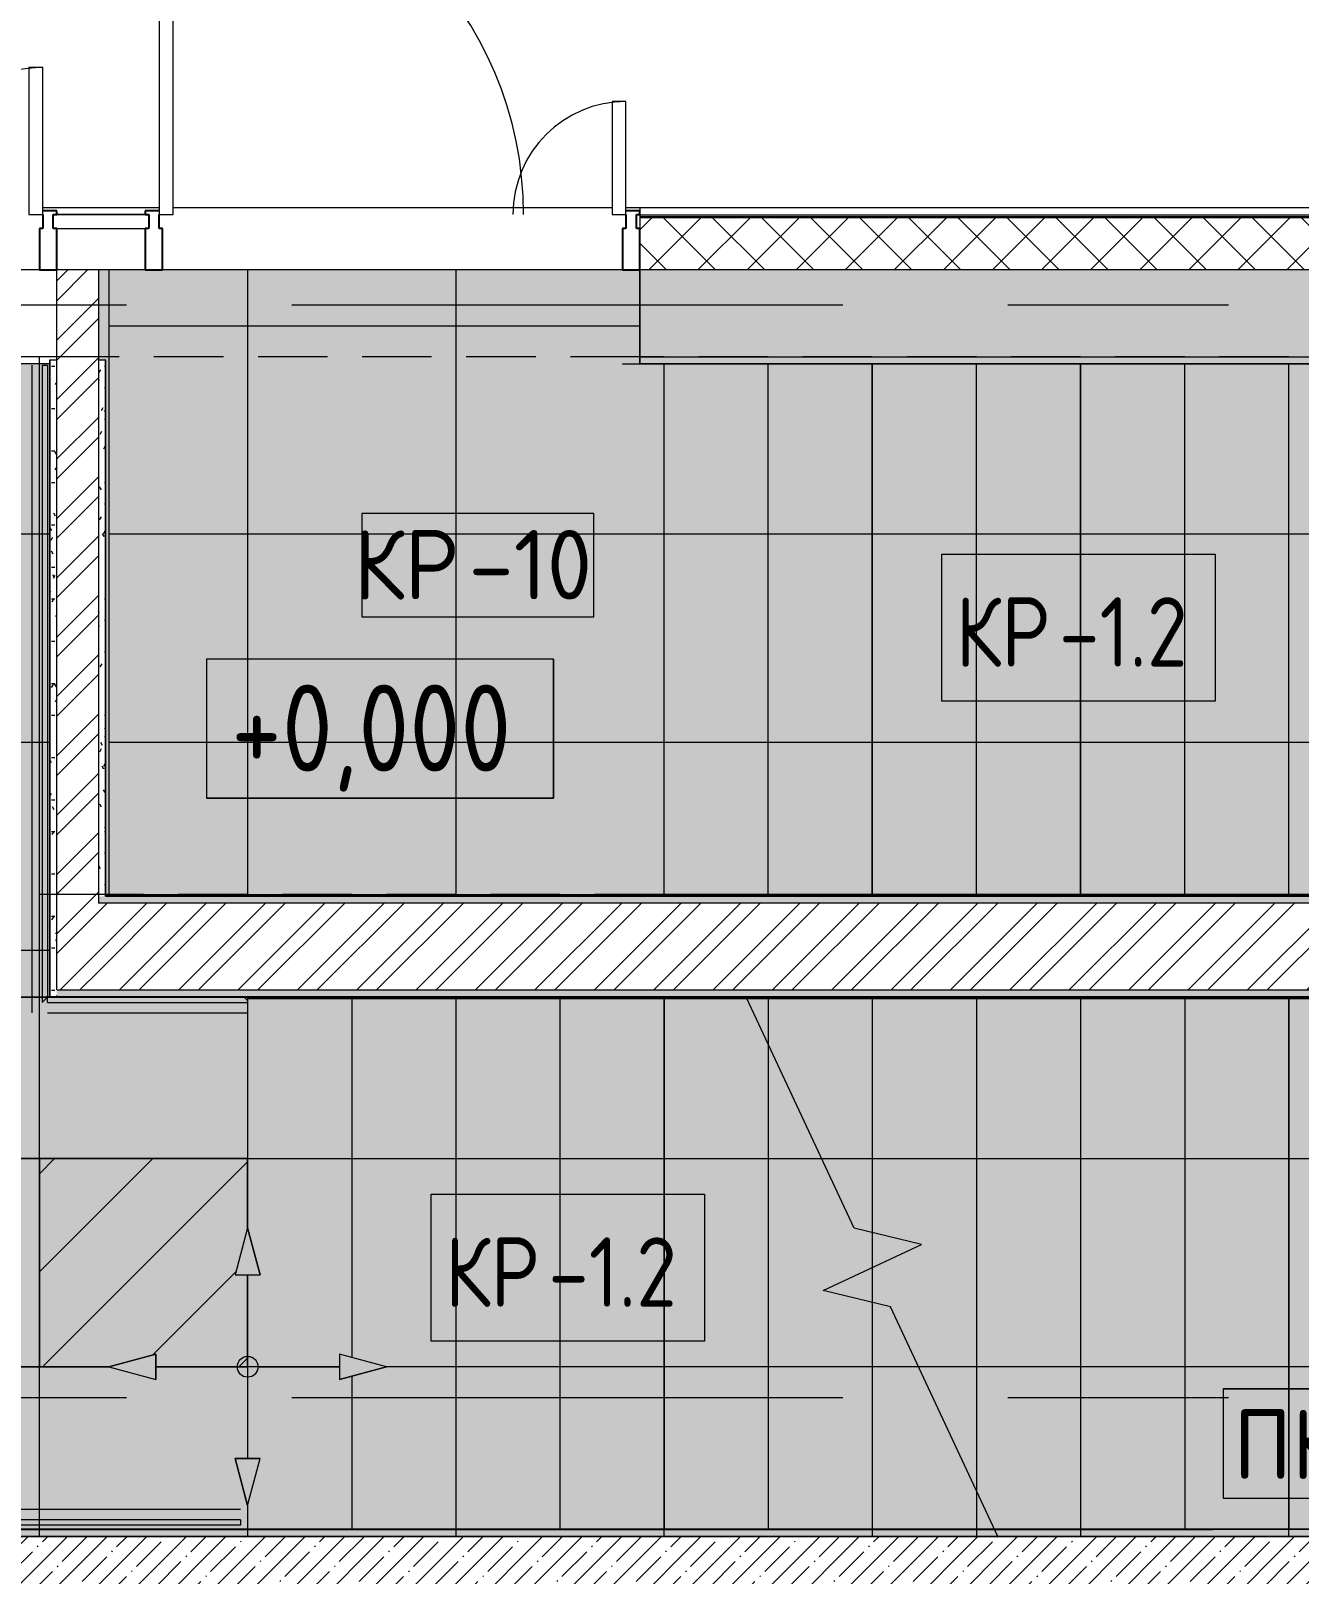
# Model space of a CAD drawing. Header units: millimetres. Extents: x 81671 to 282875, y -8553 to 29000.
# Drawn here: x 94855 to 98510, y 17641 to 22089 of the extents above; entities that cross this region are included whole.
import ezdxf

# ---------------------------------------------------------------- set-up
doc = ezdxf.new("R2010")
doc.units = ezdxf.units.MM
doc.linetypes.add('01 Штрих 2_1', pattern=[300, 200, -100])
doc.linetypes.add('Осевая', pattern=[3175, 635, -476.25, 1587.5, -476.25])
for name, color, linetype, lineweight in [('A-ANNO-DIMS', 7, 'Continuous', 9), ('A-ANNO-DIMS-100', 7, 'Continuous', 9), ('A-DETL', 7, 'Continuous', 9), ('A-DETL-GENF', 7, 'Continuous', 9), ('A-DOOR', 7, 'Continuous', 9), ('A-DOOR-1', 7, 'Continuous', 13), ('A-FLOR-IDEN', 7, 'Continuous', 9), ('A-FLOR-PATT', 7, 'Continuous', 9), ('A-GENM-IDEN', 7, 'Continuous', 9), ('A-GLAZ', 7, 'Continuous', 9), ('A-GLAZ-CWMG', 7, 'Continuous', 9), ('A-GLAZ-CWMG-1', 7, 'Continuous', 25), ('A-WALL', 7, 'Continuous', 9), ('G-ANNO-DIMS', 7, 'Continuous', 9), ('I-WALL', 7, 'Continuous', 9), ('S-STRS', 7, 'Continuous', 13), ('S-STRS-1', 7, 'Continuous', 9), ('S-STRS-MBND', 7, 'Continuous', 9), ('Оси-2', 7, 'Осевая', 9)]:
    doc.layers.add(name, color=color, linetype=linetype, lineweight=lineweight)
for name, color, linetype, lineweight, true_color in [('A-DETL-GENF-1', 7, 'Continuous', 9, 0x004000), ('A-DETL-GENF-2', 7, 'Continuous', 9, 0x383838), ('A-FLOR-1', 7, 'Continuous', 9, 0x787878), ('A-GENM-6', 7, 'Continuous', 9, 0xff80c0), ('A-WALL-1', 9, 'Continuous', 9, 0x808080), ('A-WALL-FNSH-1', 9, 'Continuous', 9, 0x808080), ('G-ANNO-TEXT-1', 7, 'Continuous', 9, 0x3c3c3c), ('I-WALL-2', 9, 'Continuous', 9, 0x808080), ('S-STRS-MBND-1', 9, '01 Штрих 2_1', 9, 0x808080)]:
    doc.layers.add(name, color=color, linetype=linetype, lineweight=lineweight, true_color=true_color)
doc.styles.add('GOST Common', font='GOST_Common.ttf', dxfattribs={"width": 0.9, "height": 250})
doc.styles.add('GOST Common_1', font='GOST_Common.ttf', dxfattribs={"height": 200})
doc.styles.add('GOST Common_2', font='GOST_Common.ttf', dxfattribs={"width": 0.9, "height": 200})
doc.styles.add('ISOCPEUR_1', font='isocpeur.ttf', dxfattribs={"width": 0.9, "height": 200})
doc.dimstyles.new('ISO-2_0_0_9К_Средний_округл2', dxfattribs={"dimscale": 304.8, "dimtxt": 199.196235, "dimasz": 0.492126, "dimexe": 0.393701, "dimexo": 0, "dimgap": 0, "dimtad": 1, "dimdec": 0, "dimrnd": 10, "dimzin": 0, "dimdsep": 46, "dimtxsty": 'ISOCPEUR_1', "dimblk1": 'OBLIQUE', "dimblk2": 'OBLIQUE', "dimsah": 1, "dimcen": 0.09, "dimdle": 0.393701, "dimazin": 0, "dimtfac": 1, "dimtdec": 4, "dimtix": 1, "dimtmove": 0, "dimatfit": 3, "dimfxl": 1, "dimtvp": 1, "dimtolj": 1, "dimtzin": 0, "dimarcsym": 2})
pattern_1 = [(45, (0, 0), (-57.024626, 57.024626), []), (45, (57.025, 0), (-57.024626, 57.024626), [100.806, -20.161, 3.353, -16.808])]
pattern_2 = [(45, (0, 0), (-85.53659, 85.53659), []), (45, (57.02, 0), (-85.53659, 85.53659), [])]
pattern_3 = [(0, (0, 0), (121.92, 30.48), [10.058, -81.382, 10.058, -81.382, -487.68]), (0, (0, 0), (121.92, 30.48), [-182.88, 10.058, -172.822, 10.058, -81.382, -213.36]), (0, (0, 0), (121.92, 30.48), [-457.2, 10.058, -50.902, 10.058, -142.342]), (120, (45.72, 15.24), (-87.356454, 90.345817), [10.058, -81.382, 10.058, -81.382, -487.68]), (120, (45.72, 15.24), (-87.356454, 90.345817), [-182.88, 10.058, -172.822, 10.058, -81.382, -213.36]), (120, (45.72, 15.24), (-87.356454, 90.345817), [-457.2, 10.058, -50.902, 10.058, -142.342]), (240, (60.96, 76.2), (-34.563546, -120.825817), [10.058, -81.382, 10.058, -81.382, -487.68]), (240, (60.96, 76.2), (-34.563546, -120.825817), [-182.88, 10.058, -172.822, 10.058, -81.382, -213.36]), (240, (60.96, 76.2), (-34.563546, -120.825817), [-457.2, 10.058, -50.902, 10.058, -142.342])]

# ---------------------------------------------------------------- blocks, each defined once
blk = doc.blocks.new('DRS_ДПУ_распашная__2Ст_Прямоугольная1 - ВН-4_ Нр_ДО_1500х2200 глухая-26741401-План отделки полов с раскладкой материалов 1 этажа в осях 23_1-33')
at = {"layer": 'A-DOOR'}
for centre, radius, start, end in [((-770, 0), 1050, 360, 90), ((770, 0), 423.1, 90, 180)]:
    blk.add_arc(centre, radius, start, end, dxfattribs=at)
at = {"layer": 'A-DOOR-1'}
for p, q in [((-770, 1050), (-770, 0)), ((-730, 1050), (-770, 1050)), ((-730, 0), (-730, 1050)), ((770, 423.1), (730, 423.1)), ((730, 423.1), (730, 0)), ((770, 0), (770, 423.1)), ((-770, 0), (-730, 0)), ((730, 0), (770, 0))]:
    blk.add_line(p, q, dxfattribs=at)
blk = doc.blocks.new('Прямоугольный импост - Импост структурный с накладкой - 170мм-22855209-План отделки полов с раскладкой материалов 1 этажа в осях 23_1-33')
at = {"layer": 'A-GLAZ-CWMG-1'}
for p, q in [((-50, 40), (-50, 160)), ((-50, 160), (0, 160)), ((0, 160), (0, 40)), ((-40, 40), (-50, 40)), ((-40, 0), (-40, 40)), ((-10, 40), (-10, 0)), ((0, 40), (-10, 40)), ((-10, 0), (0, 0)), ((0, 0), (0, -10)), ((0, -10), (-40, -10))]:
    blk.add_line(p, q, dxfattribs=at)
blk = doc.blocks.new('PNS_Панель прямоугольная - Нр_Металл - 40мм-23713233-План отделки полов с раскладкой материалов 1 этажа в осях 23_1-33')
at = {"layer": 'A-GLAZ'}
for p, q in [((-137.5, 0), (137.5, 0)), ((127.5, 0), (-127.5, 0)), ((-127.5, -40), (127.5, -40))]:
    blk.add_line(p, q, dxfattribs=at)
blk = doc.blocks.new('Прямоугольный импост - Импост структурный с накладкой - 170мм-22855665-План отделки полов с раскладкой материалов 1 этажа в осях 23_1-33')
at = {"layer": 'A-GLAZ-CWMG-1'}
for p, q in [((-25, 40), (-25, 160)), ((-25, 160), (25, 160)), ((25, 160), (25, 40)), ((-15, 40), (-25, 40)), ((-25, -10), (-25, 0)), ((-25, 0), (-15, 0)), ((-15, 0), (-15, 40)), ((15, 40), (15, 0)), ((25, 40), (15, 40)), ((15, -10), (-25, -10))]:
    blk.add_line(p, q, dxfattribs=at)
blk = doc.blocks.new('Прямоугольный импост - Импост структурный с накладкой - 170мм-V13-План отделки полов с раскладкой материалов 1 этажа в осях 23_1-33')
at = {"layer": 'A-GLAZ-CWMG-1'}
for p, q in [((-25, 40), (-25, 160)), ((-25, 160), (25, 160)), ((25, 160), (25, 40)), ((-15, 40), (-25, 40)), ((-15, 0), (-15, 40)), ((15, 40), (15, 0)), ((25, 40), (15, 40)), ((15, 0), (25, 0)), ((25, 0), (25, -10)), ((25, -10), (-15, -10))]:
    blk.add_line(p, q, dxfattribs=at)
blk = doc.blocks.new('DRS_ДПУ_распашная__2Ст_Прямоугольная1 - ВН-4_ Нр_ДО_1500х2200 глухая-26857260-План отделки полов с раскладкой материалов 1 этажа в осях 23_1-33')
at = {"layer": 'A-DOOR'}
for centre, radius, start, end in [((-672.5, 0), 1050, 360, 90), ((672.5, 0), 325.6, 90, 180)]:
    blk.add_arc(centre, radius, start, end, dxfattribs=at)
at = {"layer": 'A-DOOR-1'}
for p, q in [((-672.5, 1050), (-672.5, 0)), ((-632.5, 1050), (-672.5, 1050)), ((-632.5, 0), (-632.5, 1050)), ((672.5, 325.6), (632.5, 325.6)), ((632.5, 325.6), (632.5, 0)), ((672.5, 0), (672.5, 325.6)), ((-672.5, 0), (-632.5, 0)), ((632.5, 0), (672.5, 0))]:
    blk.add_line(p, q, dxfattribs=at)
blk = doc.blocks.new('Плинтус - Плинтус_для ЛК-32859557-План отделки полов с раскладкой материалов 1 этажа в осях 23_1-33')
at = {"layer": 'A-GENM-6'}
blk.add_hatch(color=256, dxfattribs=at).paths.add_polyline_path([(1836.7, -15), (1821.6, 0), (0, 0), (0, -15), (1821.6, -15)])
for p, q in [((0, 0), (1821.7, 0)), ((0, -15), (0, 0)), ((0, -15), (1836.7, -15)), ((1836.7, -15), (1821.7, 0)), ((0, -45), (1866.7, -45))]:
    blk.add_line(p, q, dxfattribs=at)
blk = doc.blocks.new('Плинтус - Плинтус_для ЛК-32859559-План отделки полов с раскладкой материалов 1 этажа в осях 23_1-33')
at = {"layer": 'A-GENM-6'}
blk.add_hatch(color=256, dxfattribs=at).paths.add_polyline_path([(0, -15), (576.8, -15), (576.8, -9.7), (567.1, 0), (0, 0)])
for p, q in [((0, 0), (567.1, 0)), ((0, -15), (0, 0)), ((0, -15), (576.8, -15)), ((576.8, -9.7), (567.1, 0)), ((0, -45), (576.8, -45))]:
    blk.add_line(p, q, dxfattribs=at)
blk = doc.blocks.new('Плинтус - Плинтус_для ЛК-32859067-План отделки полов с раскладкой материалов 1 этажа в осях 23_1-33')
at = {"layer": 'A-GENM-6'}
blk.add_hatch(color=256, dxfattribs=at).paths.add_polyline_path([(914.2, 0), (0, 0), (0, -15), (929.2, -15), (914.8, -0.6)])
for p, q in [((0, 0), (914.2, 0)), ((0, -15), (0, 0)), ((0, -15), (929.2, -15)), ((929.2, -15), (914.8, -0.6)), ((0, -45), (959.2, -45))]:
    blk.add_line(p, q, dxfattribs=at)
blk = doc.blocks.new('Начало раскладки_красным - Начало раскладки_красным-26102174-План отделки полов с раскладкой материалов 1 этажа в осях 23_1-33')
at = {"layer": 'A-DETL-GENF'}
for points in [[(-36.2, 264.8), (36.2, 264.8), (0, 400)], [(-264.8, -36.2), (-264.8, 36.2), (-400, 0)], [(264.8, -36.2), (400, 0), (264.8, 36.2)], [(0, -400), (36.2, -264.8), (-36.2, -264.8)]]:
    blk.add_hatch(color=256, dxfattribs=at).paths.add_polyline_path(points)
for p, q in [((0, 400), (-36.2, 264.8)), ((0, 400), (-36.2, 264.8)), ((36.2, 264.8), (0, 400)), ((0, 400), (36.2, 264.8)), ((-36.2, 264.8), (36.2, 264.8)), ((-36.2, 264.8), (36.2, 264.8)), ((0, 30), (0, 264.8)), ((-264.8, 36.2), (-400, 0)), ((-400, 0), (-264.8, 36.2)), ((-400, 0), (-264.8, -36.2)), ((-400, 0), (-264.8, -36.2)), ((-264.8, -36.2), (-264.8, 36.2)), ((-264.8, 36.2), (-264.8, -36.2)), ((-30, 0), (-264.8, 0)), ((30, 0), (264.8, 0)), ((400, 0), (264.8, 36.2)), ((264.8, 36.2), (264.8, -36.2)), ((400, 0), (264.8, 36.2)), ((264.8, 36.2), (264.8, -36.2)), ((400, 0), (264.8, -36.2)), ((0, -30), (0, -264.8)), ((264.8, -36.2), (400, 0)), ((36.2, -264.8), (-36.2, -264.8)), ((-36.2, -264.8), (0, -400)), ((0, -400), (-36.2, -264.8)), ((-36.2, -264.8), (36.2, -264.8)), ((0, -400), (36.2, -264.8)), ((0, -400), (36.2, -264.8))]:
    blk.add_line(p, q, dxfattribs=at)
blk.add_circle((0, 0), 30, dxfattribs=at)
blk = doc.blocks.new('DIMBLOCK67-План отделки полов с раскладкой материалов 1 этажа в осях 23_1-33')
at = {"layer": 'A-ANNO-DIMS-100', "lineweight": 20}
for p, q in [((94648.4, 18239), (94573.4, 18314)), ((94648.4, 18239), (94723.4, 18164)), ((94648.4, 17770), (94573.4, 17845)), ((94648.4, 17770), (94723.4, 17695))]:
    blk.add_line(p, q, dxfattribs=at)
at = {"layer": 'A-ANNO-DIMS-100'}
for p, q in [((95080, 18239), (94528.4, 18239)), ((94648.4, 17650), (94648.4, 18239)), ((94648.4, 18239), (95080, 18239)), ((94542.4, 17770), (94768.4, 17770)), ((94648.4, 17770), (94542.4, 17770))]:
    blk.add_line(p, q, dxfattribs=at)
at = {"layer": 'A-ANNO-DIMS-100', "color": 0, "insert": (94387.1, 17805.3), "char_height": 200, "width": 478.071, "attachment_point": 1, "rotation": 90, "line_spacing_factor": 1.149209, "style": 'ISOCPEUR_1'}
blk.add_mtext('470', dxfattribs=at)
blk = doc.blocks.new('_Oblique')
at = {"color": 0, "linetype": 'ByBlock', "lineweight": -2}
blk.add_line((-0.5, -0.5), (0.5, 0.5), dxfattribs=at)
blk = doc.blocks.new('DIMBLOCK68-План отделки полов с раскладкой материалов 1 этажа в осях 23_1-33')
at = {"layer": 'A-ANNO-DIMS-100', "lineweight": 20}
for p, q in [((94648.4, 18839), (94573.4, 18914)), ((94648.4, 18839), (94723.4, 18764)), ((94648.4, 18239), (94573.4, 18314)), ((94648.4, 18239), (94723.4, 18164))]:
    blk.add_line(p, q, dxfattribs=at)
at = {"layer": 'A-ANNO-DIMS-100'}
for p, q in [((94880, 18839), (94528.4, 18839)), ((94648.4, 18239), (94648.4, 18839)), ((94648.4, 18839), (94880, 18839)), ((95080, 18239), (94528.4, 18239)), ((94648.4, 18239), (95080, 18239))]:
    blk.add_line(p, q, dxfattribs=at)
at = {"layer": 'A-ANNO-DIMS-100', "color": 0, "insert": (94387.1, 18349.4), "char_height": 200, "width": 455.087, "attachment_point": 1, "rotation": 90, "line_spacing_factor": 1.149209, "style": 'ISOCPEUR_1'}
blk.add_mtext('600', dxfattribs=at)
blk = doc.blocks.new('DIMBLOCK69-План отделки полов с раскладкой материалов 1 этажа в осях 23_1-33')
at = {"layer": 'A-ANNO-DIMS-100'}
for p, q in [((94648.4, 18839), (94648.4, 19424)), ((94899, 19304), (94528.4, 19304)), ((94648.4, 19304), (94899, 19304)), ((94880, 18839), (94528.4, 18839)), ((94648.4, 18839), (94880, 18839))]:
    blk.add_line(p, q, dxfattribs=at)
at = {"layer": 'A-ANNO-DIMS-100', "lineweight": 20}
for p, q in [((94648.4, 19304), (94573.4, 19379)), ((94648.4, 19304), (94723.4, 19229)), ((94648.4, 18839), (94573.4, 18914)), ((94648.4, 18839), (94723.4, 18764))]:
    blk.add_line(p, q, dxfattribs=at)
at = {"layer": 'A-ANNO-DIMS-100', "color": 0, "insert": (94387.1, 18872.3), "char_height": 200, "width": 478.071, "attachment_point": 1, "rotation": 90, "line_spacing_factor": 1.149209, "style": 'ISOCPEUR_1'}
blk.add_mtext('470', dxfattribs=at)
blk = doc.blocks.new('М_перекрытий_ЭП - Типоразмер-25383776-План отделки полов с раскладкой материалов 1 этажа в осях 23_1-33')
at = {"layer": 'A-FLOR-IDEN'}
for p, q in [((3.352, 1.578), (-3.336, 1.578)), ((-3.336, 1.578), (-3.336, -1.406)), ((3.352, -1.406), (3.352, 1.578)), ((-3.336, -1.406), (3.352, -1.406))]:
    blk.add_line(p, q, dxfattribs=at)
blk = doc.blocks.new('Высотные отметки - 10х4_h_-17668695-План отделки полов с раскладкой материалов 1 этажа в осях 23_1-33')
at = {"layer": 'G-ANNO-DIMS'}
for p, q in [((-5, 4), (-5, 0)), ((5, 4), (-5, 4)), ((5, 4), (-5, 4)), ((-5, 4), (-5, 0)), ((5, 4), (5, 0)), ((5, 0), (5, 4)), ((5, 0), (-5, 0)), ((-5, 0), (5, 0))]:
    blk.add_line(p, q, dxfattribs=at)
blk = doc.blocks.new('Mark Reiling - Mark Reiling-26174330-План отделки полов с раскладкой материалов 1 этажа в осях 23_1-33')
at = {"layer": 'A-GENM-IDEN'}
for p, q in [((-3.47, 1.49), (-3.47, -1.663)), ((-3.47, 1.49), (3.47, 1.49)), ((3.47, 1.49), (-3.47, 1.49)), ((-3.47, 1.49), (-3.47, -1.663)), ((3.47, -1.663), (3.47, 1.49)), ((3.47, -1.663), (3.47, 1.49)), ((-3.47, -1.663), (3.47, -1.663)), ((-3.47, -1.663), (3.47, -1.663))]:
    blk.add_line(p, q, dxfattribs=at)

msp = doc.modelspace()

# ---------------------------------------------------------------- hatches: boundary and pattern name
at = {"layer": 'A-DETL-GENF-1'}
h = msp.add_hatch(dxfattribs=at)
h.set_pattern_fill('FP_93', color=256, style=0, pattern_type=2)
h.set_pattern_definition([(45, (0, 0), (-141.42136, 141.42136), [])])
h.paths.add_polyline_path([(95480, 18239), (95480, 18503.8), (95443.8, 18503.8), (95480, 18639), (95480, 18839), (94880, 18839), (94880, 18239), (95080, 18239), (95215.2, 18275.2), (95215.2, 18239)])
at = {"layer": 'A-DETL-GENF-2'}
h = msp.add_hatch(dxfattribs=at)
h.set_pattern_fill('FP_95', color=256, style=0, pattern_type=2)
h.set_pattern_definition([(0, (680, -361), (0, 600), []), (90, (680, -361), (-600, 4e-14), [])])
h.paths.add_polyline_path([(94455, 13550), (94455, 13640), (94559, 13640), (94559, 17750), (100630, 17750), (100630, 20745.2), (99080, 20745.2), (99080, 21129.5), (96610, 21129.5), (96610, 21400), (95080, 21400), (95080, 19600), (99080, 19600), (99080, 19304), (94910, 19304), (94910, 21130), (93050, 21130), (93050, 13628), (93055, 13628), (93055, 13550), (93810.9, 13550)])
h.paths.add_polyline_path([(99680, 17839), (99643.8, 17974.2), (99716.2, 17974.2)])
h.paths.add_polyline_path([(95480, 17839), (95443.8, 17974.2), (95516.2, 17974.2)])
h.paths.add_polyline_path([(99944.8, 18202.8), (99944.8, 18275.2), (100080, 18239)])
h.paths.add_polyline_path([(99415.2, 18202.8), (99280, 18239), (99415.2, 18275.2)])
h.paths.add_polyline_path([(95744.8, 18202.8), (95744.8, 18275.2), (95880, 18239)])
h.paths.add_polyline_path([(95215.2, 18202.8), (95080, 18239), (95215.2, 18275.2)])
h.paths.add_polyline_path([(99643.8, 18503.8), (99680, 18639), (99716.2, 18503.8)])
h.paths.add_polyline_path([(95443.8, 18503.8), (95480, 18639), (95516.2, 18503.8)])
at = {"layer": 'A-FLOR-PATT'}
h = msp.add_hatch(color=256, dxfattribs=at)
h.paths.add_polyline_path([(94364.6, 13550), (94364.6, 13620), (94355, 13620), (94355, 14473), (94266.5, 14463.7), (94170.3, 14442.2), (94077.2, 14409.7), (93988.5, 14366.7), (93905.3, 14313.8), (93828.7, 14251.6), (93758.9, 14179.8), (93699.5, 14103), (93648.6, 14018.6), (93607.7, 13928.8), (93577.5, 13835), (93558.2, 13738.3), (93550.5, 13632.2), (93553.6, 13550), (93810.9, 13550)])
h.paths.add_polyline_path([(93180, 13550), (93452.4, 13550), (93459.5, 13605.5), (93457.1, 13665.4), (93443.7, 13726.2), (93420, 13783.8), (93386.5, 13836.3), (93344.4, 13882.2), (93294.8, 13920), (93239.5, 13948.5), (93180, 13967), (93180, 13613.8)])
h.paths.add_polyline_path([(94544.8, 17782.5), (94529.8, 17797.5), (95459, 17797.5), (95459, 17782.5), (94554.6, 17782.5)])
h.paths.add_polyline_path([(94903.2, 19303.9), (94888.2, 19288.9), (94888.2, 21125.6), (94903.2, 21125.6), (94903.2, 19304)])
h.paths.add_polyline_path([(93070, 13620), (93088.2, 13620), (93088.2, 14064.7), (93156.3, 14062), (93223.2, 14049), (93287.3, 14025.9), (93347.2, 13993.3), (93401.3, 13952), (93448.5, 13902.9), (93487.7, 13847.1), (93519.8, 13950.9), (93563.7, 14050.3), (93618.6, 14144.1), (93684, 14230.9), (93759.8, 14310.4), (93842.3, 14379.2), (93933.2, 14438.8), (94030.3, 14487.5), (94132.4, 14524.8), (94238.1, 14550.1), (94355, 14563.2), (94454.6, 14563.7), (94455.2, 13628), (94480, 13628), (94480, 13640), (94529.8, 13641), (94529.8, 17782.5), (94544.8, 17781.8), (94544.8, 13642.3), (94542.5, 13640), (94560, 13641), (94560, 17770.5), (95480, 17770.5), (95480, 17839), (95443.8, 17974.2), (95480, 17974.2), (95480, 18503.8), (95443.8, 18503.8), (95480, 18639), (95480, 19288.9), (94903.2, 19288.9), (94903.2, 19303.9), (95470.3, 19303.9), (95480, 19294.2), (95480, 19300), (95490, 19300), (95490, 19304), (94910, 19305), (94910, 21130), (93314.5, 21129.6), (93329.2, 21115), (93080.2, 21115), (93079.3, 13628.2), (93065.2, 13642.3), (93065.2, 21130), (93050, 21130), (93050, 13628), (93070, 13627.2)])
h.paths.add_polyline_path([(95215.2, 18202.8), (95080, 18239), (95215.2, 18275.2), (95215.2, 18239)])
h.paths.add_polyline_path([(96474.7, 19595.5), (96680, 19595.5), (96680, 21129.5), (96610, 21130), (96610, 21400), (95050, 21400), (95050, 21140), (95070, 21140), (95070, 19595.5), (95142.8, 19595.5)])
at = {"layer": 'A-WALL'}
h = msp.add_hatch(dxfattribs=at)
h.set_pattern_fill('FP_5', color=256, style=0, pattern_type=2)
h.set_pattern_definition([(45, (0, 0), (-70.71068, 70.71068), []), (135, (0, 0), (-70.71068, -70.71068), [])])
h.paths.add_polyline_path([(110803.2, 21400), (110694.6, 21550), (109950, 21550), (109950, 21400), (110459.5, 21400)])
h.paths.add_polyline_path([(111235.1, 21400), (111125.5, 21550), (110941.5, 21550), (111050, 21400), (111125.5, 21400)])
h.paths.add_polyline_path([(109050, 21400), (109050, 21550), (107750, 21550), (107750, 21400), (108794.7, 21400)])
h.paths.add_polyline_path([(106850, 21400), (106850, 21550), (105550, 21550), (105550, 21400), (106796.8, 21400)])
h.paths.add_polyline_path([(104466, 21400), (104650, 21400), (104650, 21550), (103450, 21550), (103450, 21400)])
h.paths.add_polyline_path([(101136.3, 21400), (101150, 21400), (101150, 21550), (96610, 21550), (96610, 21400), (100800, 21400)])
h.paths.add_polyline_path([(93310, 21400), (93310, 21550), (93060, 21550), (93060, 21400), (93145, 21400)])
at = {"layer": 'I-WALL'}
h = msp.add_hatch(dxfattribs=at)
h.set_pattern_fill('FP_2', color=256, style=0, pattern_type=2)
h.set_pattern_definition(pattern_1)
h.paths.add_polyline_path([(100580, 21150), (100580, 21400), (96610, 21400), (96610, 21150), (100470.4, 21150)])
h.paths.add_polyline_path([(93145, 21150), (93310, 21150), (93310, 21400), (93060, 21400), (93060, 21150)])
h = msp.add_hatch(dxfattribs=at)
h.set_pattern_fill('FP_40', color=256, style=0, pattern_type=2)
h.set_pattern_definition(pattern_2)
h.paths.add_polyline_path([(95050, 19325), (95050, 21400), (94930, 21400), (94930, 19325)])
h = msp.add_hatch(dxfattribs=at)
h.set_pattern_fill('FP_40', color=256, style=0, pattern_type=2)
h.set_pattern_definition(pattern_2)
h.paths.add_polyline_path([(98707.8, 19325), (99080, 19325), (99080, 19575), (95050, 19575), (95050, 19325), (97806.6, 19325)])
h = msp.add_hatch(dxfattribs=at)
h.set_pattern_fill('FP_2', color=256, style=0, pattern_type=2)
h.set_pattern_definition(pattern_1)
h.paths.add_polyline_path([(100630, 17530), (100800, 17530), (100800, 17750), (94800, 17750), (94800, 17530), (100470.4, 17530)])
at = {"layer": 'I-WALL-2'}
h = msp.add_hatch(dxfattribs=at)
h.set_pattern_fill('FP_64', color=256, style=0, pattern_type=2)
h.set_pattern_definition(pattern_3)
h.paths.add_polyline_path([(94930, 19305), (94930, 21140), (94910, 21140), (94910, 19305)])
h = msp.add_hatch(dxfattribs=at)
h.set_pattern_fill('FP_64', color=256, style=0, pattern_type=2)
h.set_pattern_definition(pattern_3)
h.paths.add_polyline_path([(95070, 19595), (95070, 21140), (95050, 21140), (95050, 19595)])
h = msp.add_hatch(dxfattribs=at)
h.set_pattern_fill('FP_64', color=256, style=0, pattern_type=2)
h.set_pattern_definition(pattern_3)
h.paths.add_polyline_path([(100559, 21130), (100560, 21130), (100560, 21150), (96610, 21150), (96610.5, 21130), (100470.4, 21130)])
h = msp.add_hatch(dxfattribs=at)
h.set_pattern_fill('FP_64', color=256, style=0, pattern_type=2)
h.set_pattern_definition(pattern_3)
h.paths.add_polyline_path([(97806.6, 19575), (99080, 19575), (99080, 19595), (95050, 19595), (95050, 19575), (96474.7, 19575)])
h = msp.add_hatch(dxfattribs=at)
h.set_pattern_fill('FP_64', color=256, style=0, pattern_type=2)
h.set_pattern_definition(pattern_3)
h.paths.add_polyline_path([(94930, 19305), (99100, 19305), (99100, 19325), (94930, 19325)])
h = msp.add_hatch(dxfattribs=at)
h.set_pattern_fill('FP_64', color=256, style=0, pattern_type=2)
h.set_pattern_definition(pattern_3)
h.paths.add_polyline_path([(100580, 17750), (100580, 17770), (94580, 17770), (94580, 17750), (100470.4, 17750)])
at = {"layer": 'S-STRS'}
for points in [[(96980, 19600), (96980, 21130), (96680, 21129.5), (96680, 19600)], [(96980, 19600), (97280, 19600), (97280, 21130), (96980, 21129.5), (96980, 19706.5)], [(97580, 19600), (97580, 21130), (97280, 21129.5), (97280, 19600)], [(97880, 19600), (97880, 21130), (97580, 21129.5), (97580, 19600), (97806.6, 19600)], [(97880, 19600), (98180, 19600), (98180, 21130), (97880, 21129.5), (97880, 19706.5)], [(98180, 19600), (98480, 19600), (98480, 21130), (98180, 21129.5), (98180, 19706.5)], [(98780, 19600), (98780, 21130), (98480, 21129.5), (98480, 19600)], [(95516.2, 17770), (95780, 17770), (95780, 18212.2), (95744.8, 18202.8), (95744.8, 18275.2), (95780, 18265.8), (95780, 19300), (95480, 19300), (95480, 18639), (95516.2, 18503.8), (95480, 18503.8), (95480, 17974.2), (95516.2, 17974.2), (95480, 17839), (95480, 17770)], [(95880, 17770), (96080, 17770), (96080, 19300), (95780, 19300), (95780, 18265.8), (95880, 18239), (95780, 18212.2), (95780, 17770)], [(96080, 17770), (96380, 17770), (96380, 19300), (96080, 19300), (96080, 18272.8)], [(96380, 17770), (96680, 17770), (96680, 19300), (96380, 19300), (96380, 18375.9)], [(96680, 17770), (96980, 17770), (96980, 19168.4), (96918.6, 19300), (96680, 19300), (96680, 18479)], [(96980, 19168.4), (96980, 19300), (96918.6, 19300)], [(97580, 17881.6), (97580, 19300), (97280, 19300), (97280, 18625.4), (97421.6, 18591), (97280, 18525), (97280, 18424.6), (97332.8, 18411.7), (97500, 18053.2)], [(97720, 17770), (97880, 17770), (97880, 19300), (97580, 19300), (97580, 17881.6), (97632.1, 17770), (97641.4, 17770)], [(98180, 17770), (98180, 19300), (97880, 19300), (97880, 17770)], [(98260.4, 17770), (98480, 17770), (98480, 19300), (98180, 19300), (98180, 17770)], [(98780, 17770), (98780, 19300), (98480, 19300), (98480, 17770), (98720, 17770)], [(96984.5, 17770), (97280, 17770), (97280, 18424.6), (97138.4, 18459), (97280, 18525), (97280, 18625.4), (97227.2, 18638.3), (96980, 19168.4), (96980, 17770)], [(97641.4, 17750), (97580, 17881.6), (97580, 17750)]]:
    msp.add_hatch(color=256, dxfattribs=at).paths.add_polyline_path(points)
h = msp.add_hatch(color=256, dxfattribs=at)
h.paths.add_polyline_path([(97280, 18424.6), (97280, 18525), (97138.4, 18459), (97227.2, 18437.4)])
h.paths.add_polyline_path([(97280, 18625.4), (97280, 19300), (96980, 19300), (96980, 19168.4), (97227.2, 18638.3)])
h = msp.add_hatch(color=256, dxfattribs=at)
h.paths.add_polyline_path([(97281.6, 17770), (97580, 17770), (97580, 17881.6), (97332.8, 18411.7), (97280, 18424.6), (97280, 17770)])
h.paths.add_polyline_path([(97280, 18525), (97421.6, 18591), (97280, 18625.4)])

# ---------------------------------------------------------------- linework, layer by layer
at = {"layer": 'A-DETL'}
for p, q in [((96610, 21400), (95080, 21400)), ((95080, 21400), (95080, 19600)), ((96610, 21129.5), (96610, 21400)), ((94910, 21130), (93050, 21130)), ((94910, 19304), (94910, 21130)), ((99080, 21129.5), (96610, 21129.5)), ((95080, 19600), (99080, 19600)), ((99080, 19304), (94910, 19304)), ((95480, 18839), (94880, 18839)), ((94880, 18839), (94880, 18239)), ((95480, 18639), (95480, 18839)), ((95480, 18239), (95480, 18503.8)), ((94880, 18239), (95080, 18239)), ((95215.2, 18239), (95480, 18239)), ((94559, 17750), (100630, 17750))]:
    msp.add_line(p, q, dxfattribs=at)
at = {"layer": 'A-FLOR-1'}
for p, q in [((95185, 21400), (95050, 21400)), ((96560, 21400), (95235, 21400)), ((94930, 21150), (93310, 21150)), ((94910, 21130), (93314.2, 21130)), ((96680, 21129.5), (96610, 21129.5)), ((96680, 19595.5), (96680, 21129.5)), ((95070, 19595.5), (96680, 19595.5)), ((95490, 19300), (95490, 19304)), ((95780, 19300), (95780, 19304)), ((95795, 19300), (95795, 19304)), ((94560, 17770.5), (95480, 17770.5))]:
    msp.add_line(p, q, dxfattribs=at)
at = {"layer": 'A-WALL'}
for p, q in [((94890, 21580), (95225, 21580)), ((95265, 21580), (96530, 21580)), ((96570, 21580), (111141.9, 21580)), ((96610, 21580), (96610, 21570)), ((96610, 21560), (96610, 21558)), ((101150, 21553), (96610, 21553)), ((101150, 21550), (96610, 21550)), ((94880, 21400), (93360, 21400)), ((101150, 21400), (96610, 21400)), ((95070, 19595), (95070, 21140)), ((95070, 19595), (99100, 19595)), ((100560, 17770), (98260.4, 17770))]:
    msp.add_line(p, q, dxfattribs=at)
at = {"layer": 'A-WALL-1'}
for p, q in [((96610, 21550), (96610, 21130)), ((95050, 21400), (94930, 21400)), ((94930, 19325), (94930, 21400)), ((95050, 21400), (95050, 19575)), ((94910, 21140), (94910, 19305)), ((94930, 21140), (94910, 21140)), ((95070, 21140), (95050, 21140)), ((96610, 21150), (100580, 21150)), ((99080, 19575), (95050, 19575)), ((94930, 19325), (99080, 19325)), ((100580, 17750), (94580, 17750))]:
    msp.add_line(p, q, dxfattribs=at)
at = {"layer": 'A-WALL-FNSH-1'}
for p, q in [((101150, 21558), (96610, 21558)), ((96610, 21558), (96610, 21550)), ((94910, 21140), (94909, 21140)), ((94909, 21140), (94909, 19305)), ((95071, 21140), (95070, 21140)), ((95071, 19595), (95071, 21140)), ((96560, 21130), (96560, 21129)), ((100559, 21130), (96610, 21130)), ((99101, 19596), (95070, 19596)), ((94909, 19305), (94899, 19305)), ((94899, 19305), (94899, 19304)), ((94899, 19304), (99101, 19304)), ((98610, 19305), (94910, 19305)), ((100559, 17771), (94559, 17771)), ((94560, 17770), (98260.4, 17770)), ((95718.6, 17770), (95718.6, 17771)), ((98260.4, 17771), (98260.4, 17770))]:
    msp.add_line(p, q, dxfattribs=at)
at = {"layer": 'G-ANNO-TEXT-1', "flags": 128}
for points in [[(97480, 20581.1), (98268.3, 20581.1), (98268.3, 20157.1), (97480, 20157.1)], [(96008.5, 18736.4), (96796.8, 18736.4), (96796.8, 18312.4), (96008.5, 18312.4)]]:
    msp.add_lwpolyline(points, close=True, dxfattribs=at)
at = {"layer": 'I-WALL'}
for p, q in [((96560, 21130), (96610, 21130)), ((99073.5, 21129), (96560, 21129)), ((95118.6, 17771), (95118.6, 17770))]:
    msp.add_line(p, q, dxfattribs=at)
at = {"layer": 'S-STRS-1'}
for p, q in [((96680, 19600), (96680, 21129.5)), ((96980, 19600), (96980, 21129.5)), ((96980, 19600), (96980, 21129.5)), ((97280, 19600), (97280, 21129.5)), ((97280, 19600), (97280, 21129.5)), ((97580, 19600), (97580, 21129.5)), ((97580, 19600), (97580, 21129.5)), ((97880, 19600), (97880, 21129.5)), ((97880, 19600), (97880, 21129.5)), ((98180, 19600), (98180, 21129.5)), ((98180, 19600), (98180, 21129.5)), ((98480, 19600), (98480, 21129.5)), ((98480, 19600), (98480, 21129.5)), ((96980, 19600), (96680, 19600)), ((97280, 19600), (96980, 19600)), ((97580, 19600), (97280, 19600)), ((97880, 19600), (97580, 19600)), ((98180, 19600), (97880, 19600)), ((98480, 19600), (98180, 19600)), ((98780, 19600), (98480, 19600)), ((95480, 19300), (95480, 18839)), ((95480, 19300), (95780, 19300)), ((95480, 19300), (95480, 18839)), ((95780, 19300), (96080, 19300)), ((95780, 19300), (95780, 18265.8)), ((95780, 19300), (95780, 18265.8)), ((96080, 19300), (96380, 19300)), ((96080, 19300), (96080, 17770)), ((96080, 19300), (96080, 17770)), ((96380, 19300), (96680, 19300)), ((96380, 19300), (96380, 17770)), ((96380, 19300), (96380, 17770)), ((96680, 19300), (96918.6, 19300)), ((96680, 19300), (96680, 17770)), ((96680, 19300), (96680, 17770)), ((96918.6, 19300), (96980, 19300)), ((96980, 19300), (97280, 19300)), ((96980, 19300), (96980, 19168.4)), ((96980, 19300), (96980, 19168.4)), ((97280, 19300), (97580, 19300)), ((97280, 19300), (97280, 18625.4)), ((97280, 19300), (97280, 18625.4)), ((97580, 19300), (97880, 19300)), ((97580, 19300), (97580, 17881.6)), ((97580, 19300), (97580, 17881.6)), ((97880, 19300), (98180, 19300)), ((97880, 19300), (97880, 17770)), ((97880, 19300), (97880, 17770)), ((98180, 19300), (98480, 19300)), ((98180, 19300), (98180, 17770)), ((98180, 19300), (98180, 17770)), ((98480, 19300), (98780, 19300)), ((98480, 19300), (98480, 17770)), ((98480, 19300), (98480, 17770)), ((96980, 19168.4), (96980, 17770)), ((96980, 19168.4), (96980, 17770)), ((95480, 18839), (95480, 18639)), ((95480, 18839), (95480, 18639)), ((97280, 18625.4), (97280, 18525)), ((97280, 18625.4), (97280, 18525)), ((95480, 18503.8), (95480, 18239)), ((95480, 18503.8), (95480, 18239)), ((97280, 18525), (97280, 18424.6)), ((97280, 18525), (97280, 18424.6)), ((97280, 18424.6), (97280, 17770)), ((97280, 18424.6), (97280, 17770)), ((95480, 18239), (95480, 17974.2)), ((95480, 18239), (95480, 17974.2)), ((95780, 18212.2), (95780, 17770)), ((95780, 18212.2), (95780, 17770)), ((97580, 17881.6), (97580, 17750)), ((97580, 17881.6), (97580, 17750)), ((95480, 17839), (95480, 17770)), ((95480, 17839), (95480, 17770)), ((97580, 17750), (97641.4, 17750))]:
    msp.add_line(p, q, dxfattribs=at)
at = {"layer": 'S-STRS-MBND'}
for p, q in [((97227.2, 18638.3), (96918.6, 19300)), ((97421.6, 18591), (97227.2, 18638.3)), ((97138.4, 18459), (97421.6, 18591)), ((97332.8, 18411.7), (97138.4, 18459)), ((97641.4, 17750), (97332.8, 18411.7))]:
    msp.add_line(p, q, dxfattribs=at)
at = {"layer": 'S-STRS-MBND-1'}
for p, q in [((94880, 21130), (94880, 21150)), ((95080, 21150), (94880, 21150)), ((94880, 19600), (94880, 21130)), ((96610, 21150), (95080, 21150)), ((99080, 21150), (96610, 21150)), ((94910, 19600), (94880, 19600)), ((95080, 19600), (94910, 19600)), ((99080, 19600), (95080, 19600)), ((96918.6, 19300), (99080, 19300)), ((97641.4, 17750), (99080, 17750))]:
    msp.add_line(p, q, dxfattribs=at)
at = {"layer": 'Оси-2'}
for p, q in [((84970.8, 21300), (122580, 21300)), ((84970.8, 18150), (122760, 18150))]:
    msp.add_line(p, q, dxfattribs=at)

# ---------------------------------------------------------------- block references
at = {"layer": 'A-DETL-GENF'}
msp.add_blockref('Начало раскладки_красным - Начало раскладки_красным-26102174-План отделки полов с раскладкой материалов 1 этажа в осях 23_1-33', (95480, 18239), dxfattribs=at)
at = {"layer": 'A-DOOR'}
for name, p in [('DRS_ДПУ_распашная__2Ст_Прямоугольная1 - ВН-4_ Нр_ДО_1500х2200 глухая-26741401-План отделки полов с раскладкой материалов 1 этажа в осях 23_1-33', (94120, 21560)), ('DRS_ДПУ_распашная__2Ст_Прямоугольная1 - ВН-4_ Нр_ДО_1500х2200 глухая-26857260-План отделки полов с раскладкой материалов 1 этажа в осях 23_1-33', (95897.5, 21560))]:
    msp.add_blockref(name, p, dxfattribs=at)
at = {"layer": 'A-FLOR-IDEN', "xscale": 99.99999999999993, "yscale": 99.99999999999993, "zscale": 99.99999999999993}
msp.add_blockref('М_перекрытий_ЭП - Типоразмер-25383776-План отделки полов с раскладкой материалов 1 этажа в осях 23_1-33', (96142.5, 20540.8), dxfattribs=at)
at = {"layer": 'A-GENM-6'}
for name, p, rotation in [('Плинтус - Плинтус_для ЛК-32859557-План отделки полов с раскладкой материалов 1 этажа в осях 23_1-33', (94903.2, 21125.6), 270), ('Плинтус - Плинтус_для ЛК-32859067-План отделки полов с раскладкой материалов 1 этажа в осях 23_1-33', (95459, 17782.5), 180)]:
    msp.add_blockref(name, p, dxfattribs=dict(at, rotation=rotation))
msp.add_blockref('Плинтус - Плинтус_для ЛК-32859559-План отделки полов с раскладкой материалов 1 этажа в осях 23_1-33', (94903.2, 19303.9), dxfattribs=at)
at = {"layer": 'A-GENM-IDEN', "xscale": 99.99999999999993, "yscale": 99.99999999999993, "zscale": 99.99999999999993}
msp.add_blockref('Mark Reiling - Mark Reiling-26174330-План отделки полов с раскладкой материалов 1 этажа в осях 23_1-33', (98637.5, 18026.7), dxfattribs=at)
at = {"layer": 'A-GLAZ'}
msp.add_blockref('PNS_Панель прямоугольная - Нр_Металл - 40мм-23713233-План отделки полов с раскладкой материалов 1 этажа в осях 23_1-33', (95057.5, 21560), dxfattribs=at)
at = {"layer": 'A-GLAZ-CWMG', "extrusion": (0, 0, -1), "rotation": 180}
for name, p in [('Прямоугольный импост - Импост структурный с накладкой - 170мм-V13-План отделки полов с раскладкой материалов 1 этажа в осях 23_1-33', (-94905, 21560)), ('Прямоугольный импост - Импост структурный с накладкой - 170мм-22855665-План отделки полов с раскладкой материалов 1 этажа в осях 23_1-33', (-95210, 21560)), ('Прямоугольный импост - Импост структурный с накладкой - 170мм-22855209-План отделки полов с раскладкой материалов 1 этажа в осях 23_1-33', (-96610, 21560))]:
    msp.add_blockref(name, p, dxfattribs=at)
at = {"layer": 'G-ANNO-DIMS', "xscale": 99.99999999999993, "yscale": 99.99999999999993, "zscale": 99.99999999999993}
msp.add_blockref('Высотные отметки - 10х4_h_-17668695-План отделки полов с раскладкой материалов 1 этажа в осях 23_1-33', (95861.2, 19878.1), dxfattribs=at)

# ---------------------------------------------------------------- texts
at = {"layer": 'A-FLOR-IDEN', "char_height": 200, "attachment_point": 1, "style": 'GOST Common_1'}
for s, insert, width in [('КР', (95786, 20650.6), 400.844), ('-10', (96116.7, 20650.6), 472.996)]:
    msp.add_mtext(s, dxfattribs=dict(at, insert=insert, width=width))
at = {"layer": 'A-GENM-IDEN', "insert": (98320.4, 18115.8), "char_height": 200, "width": 400.844, "attachment_point": 1, "style": 'GOST Common_1'}
msp.add_mtext('ПК', dxfattribs=at)
at = {"layer": 'G-ANNO-DIMS', "insert": (95432.5, 20204.9), "char_height": 250, "width": 1028.823, "attachment_point": 1, "line_spacing_factor": 1.022761, "style": 'GOST Common'}
msp.add_mtext('+0,000', dxfattribs=at)
at = {"layer": 'G-ANNO-TEXT-1', "char_height": 200, "attachment_point": 1, "style": 'GOST Common_2'}
for s, insert, width in [('КР', (97520, 20456.7), 360.759), ('-1.2', (97817.7, 20456.7), 490.633), ('КР', (96048.5, 18611.9), 360.759), ('-1.2', (96346.2, 18611.9), 490.633)]:
    msp.add_mtext(s, dxfattribs=dict(at, insert=insert, width=width))

# ---------------------------------------------------------------- dimensions: what is measured, and where the dimension line sits
at = {"layer": 'A-ANNO-DIMS'}
for base, p1, p2, override, picture, middle in [((94648.4, 19304), (94880, 18839), (94899, 19304), {"dimpost": '<>', "dimfxl": 465.38801}, 'DIMBLOCK69-План отделки полов с раскладкой материалов 1 этажа в осях 23_1-33', (94548.4, 19071.5)), ((94648.4, 18839), (95080, 18239), (94880, 18839), {"dimpost": '<>', "dimfxl": 632.455532}, 'DIMBLOCK68-План отделки полов с раскладкой материалов 1 этажа в осях 23_1-33', (94548.4, 18539)), ((94648.4, 18239), (94542.4, 17770), (95080, 18239), {"dimpost": '<>', "dimfxl": 713.451261}, 'DIMBLOCK67-План отделки полов с раскладкой материалов 1 этажа в осях 23_1-33', (94548.4, 18004.5))]:
    dim = msp.add_linear_dim(base=base, p1=p1, p2=p2, angle=90, dimstyle='ISO-2_0_0_9К_Средний_округл2', override=override, dxfattribs=at)
    dim.commit()
    dim.dimension.update_dxf_attribs({"geometry": picture, "text_midpoint": middle})

doc.saveas('drawing.dxf')
